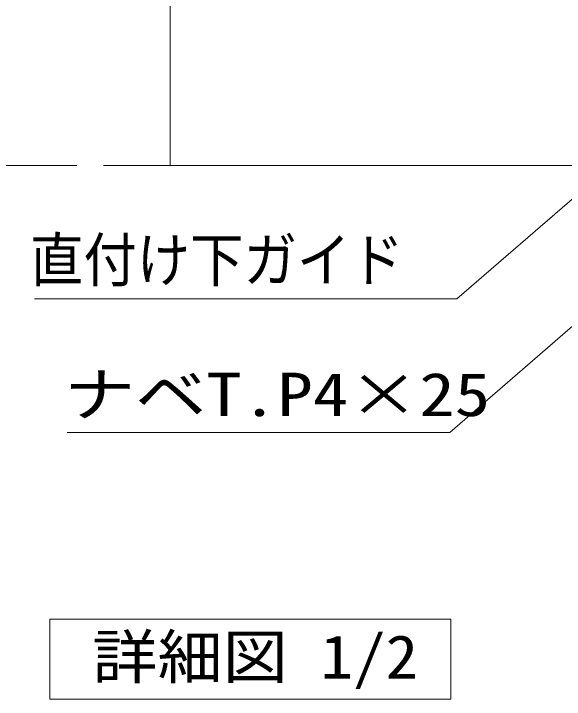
# Model space of a CAD drawing. Units: millimetres, scale not verified. Extents: x -6062 to 6062, y -3045 to 3045.
# Drawn here: x -146 to 266, y -2400 to -1886 of the extents above; entities that cross this region are included whole.
import ezdxf
from ezdxf.enums import TextEntityAlignment as Align

# ---------------------------------------------------------------- set-up
doc = ezdxf.new("R2010")
doc.units = ezdxf.units.MM
doc.header["$LTSCALE"] = 20
for name, color, linetype, lineweight in [('0-0_3一般', 7, 'Continuous', 9), ('0-1_2寸法-1', 7, 'Continuous', 9), ('0-4_2寸法-3', 7, 'Continuous', 9)]:
    doc.layers.add(name, color=color, linetype=linetype, lineweight=lineweight)
doc.styles.add('ＭＳ ゴシック', font='')
doc.styles.get('ＭＳ ゴシック').set_extended_font_data('MS Gothic')

# ---------------------------------------------------------------- blocks, each defined once
blk = doc.blocks.new('グループ-27')
at = {"layer": '0-4_2寸法-3'}
blk.add_lwpolyline([(33363.7, -46800), (39363.7, -46800), (39363.7, -48000), (33363.7, -48000)], close=True, dxfattribs=at)
at = {"layer": '0-4_2寸法-3', "style": 'ＭＳ ゴシック', "width": 1.1}
blk.add_text('詳細図 1/2', height=650.9, dxfattribs=at).set_placement((33996.8, -47884.4), align=Align.BOTTOM_LEFT)
blk = doc.blocks.new('グループ-81')
at = {"layer": '0-0_3一般'}
blk.add_line((34163.7, -40000), (64563.7, -40000), dxfattribs=at)
blk = doc.blocks.new('グループ-82')
at = {"layer": '0-0_3一般'}
blk.add_line((35163.7, 19804.9), (35163.7, -40000), dxfattribs=at)
blk.add_blockref('グループ-81', (0, 0), dxfattribs=at)

msp = doc.modelspace()

# ---------------------------------------------------------------- linework, layer by layer
at = {"layer": '0-1_2寸法-1'}
msp.add_line((-99.32, -2000), (-295.69, -2000), dxfattribs=at)
at = {"layer": '0-4_2寸法-3'}
for points in [[(300.68, -2000), (185.21, -2100), (-130.8, -2100)], [(335.68, -2065.13), (179.95, -2200), (-106.35, -2200)]]:
    msp.add_lwpolyline(points, dxfattribs=at)

# ---------------------------------------------------------------- block references
at = {"layer": '0-0_3一般', "xscale": 0.05, "yscale": 0.05}
msp.add_blockref('グループ-82', (-1787.5, 0), dxfattribs=at)
at = {"layer": '0-4_2寸法-3', "xscale": 0.05, "yscale": 0.05}
msp.add_blockref('グループ-27', (-1787.5, 0), dxfattribs=at)

# ---------------------------------------------------------------- texts
at = {"layer": '0-4_2寸法-3', "style": 'ＭＳ ゴシック'}
for s, width, p in [('直付け下ガイド', 0.9, (-134.25, -2096.83)), ('ナベT.P4×25', 1.2, (-108.85, -2197.61))]:
    msp.add_text(s, height=32.55, dxfattribs=dict(at, width=width)).set_placement(p, align=Align.BOTTOM_LEFT)

doc.saveas('drawing.dxf')
